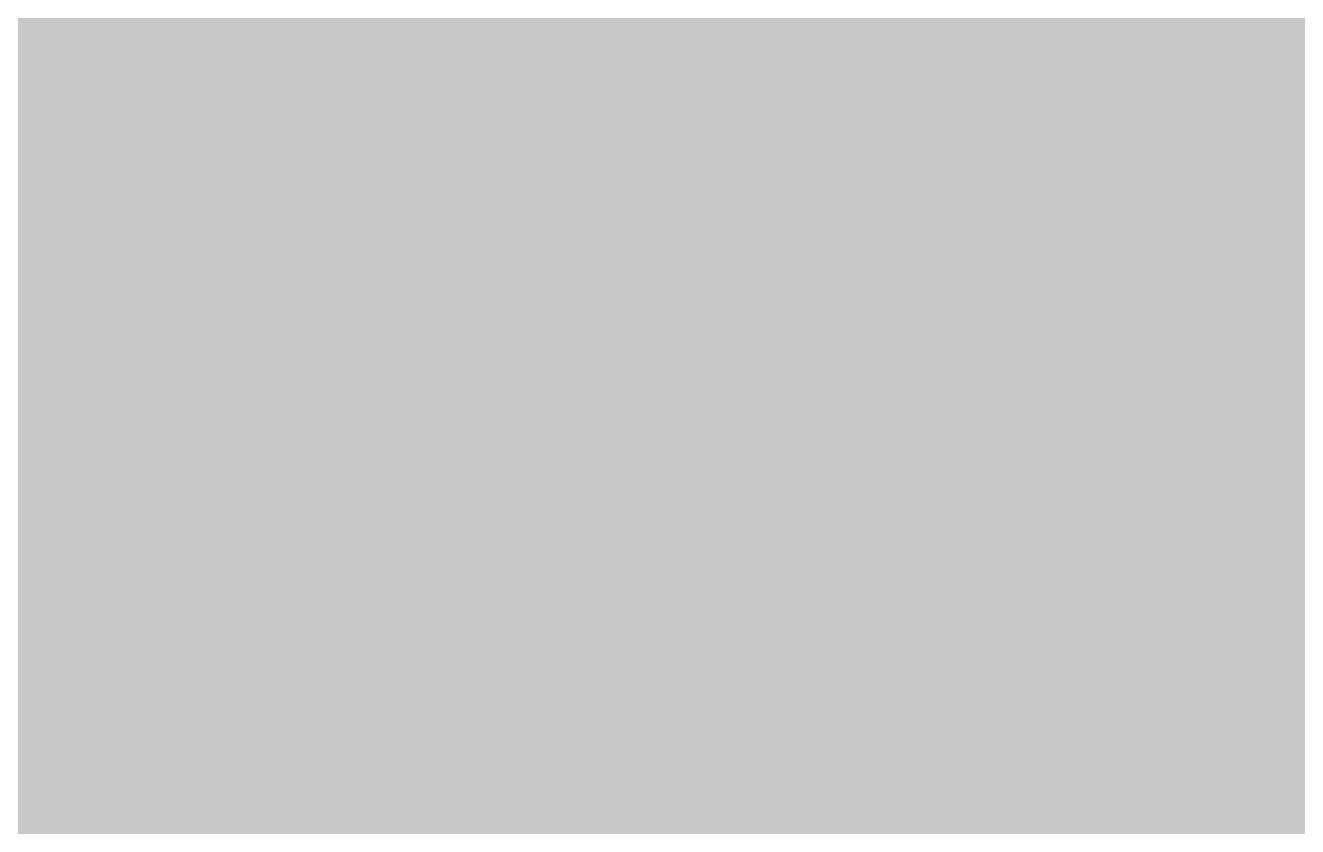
# Model space of a CAD drawing. Extents: x -5 to 208, y -5 to 206.
# Drawn here: x 129.22 to 140.82, y 178.92 to 186.22 of the extents above; entities that cross this region are included whole.
import ezdxf

# ---------------------------------------------------------------- set-up
doc = ezdxf.new("R2010")
doc.units = 0
doc.header["$MEASUREMENT"] = 0
doc.layers.get('0').update_dxf_attribs({"linetype": 'CONTINUOUS'})
for name, color, linetype in [('22-301-0_BOT', 7, 'CONTINUOUS'), ('22-301-0_DRD', 7, 'CONTINUOUS'), ('22-301-0_IN1', 1, 'CONTINUOUS'), ('22-301-0_IN2', 4, 'CONTINUOUS'), ('22-301-0_SMT', 5, 'CONTINUOUS'), ('22-301-0_SST', 10, 'CONTINUOUS'), ('22-301-0_TOP', 14, 'CONTINUOUS'), ('THRUHOLE_TAP', 11, 'CONTINUOUS')]:
    doc.layers.add(name, color=color, linetype=linetype)

# ---------------------------------------------------------------- blocks, each defined once
blk = doc.blocks.new('ROUND_66')
at = {"const_width": 0.35052}
blk.add_lwpolyline([(-0.17526, 0, 1), (0.17526, 0, 1)], format="xyb", close=True, dxfattribs=at)
blk = doc.blocks.new('ROUND_69')
at = {"const_width": 0.35052}
blk.add_lwpolyline([(-0.17526, 0, 1), (0.17526, 0, 1)], format="xyb", close=True, dxfattribs=at)
blk = doc.blocks.new('RECTANGLE_6')
blk.add_solid([(0.4826, 0.4064), (0.4826, -0.4064), (-0.4826, 0.4064), (-0.4826, -0.4064)])
blk = doc.blocks.new('OBLONG_49')
at = {"const_width": 0.65024}
blk.add_lwpolyline([(0, 0.50038), (0, -0.50038)], dxfattribs=at)
at = {"const_width": 0.32512}
for points in [[(-0.16256, 0.50038, 1), (0.16256, 0.50038, 1)], [(-0.16256, -0.50038, 1), (0.16256, -0.50038, 1)]]:
    blk.add_lwpolyline(points, format="xyb", close=True, dxfattribs=at)
blk = doc.blocks.new('ROUND_74')
at = {"const_width": 0.10033}
blk.add_lwpolyline([(-0.050164, 0, 1), (0.050164, 0, 1)], format="xyb", close=True, dxfattribs=at)

msp = doc.modelspace()

# ---------------------------------------------------------------- linework, layer by layer
at = {"layer": '22-301-0_BOT', "const_width": 0.254}
for points in [[(129.3114, 203.073), (129.3114, 166.37)], [(129.54, 203.073), (129.54, 168.0083)], [(129.7686, 203.073), (129.7686, 168.31056)], [(129.9972, 203.073), (129.9972, 168.42232)], [(130.2258, 203.073), (130.2258, 168.44518)], [(130.4544, 203.073), (130.4544, 168.38676)], [(130.683, 203.073), (130.683, 168.21912)], [(130.9116, 203.073), (130.9116, 166.37)], [(131.1402, 203.073), (131.1402, 166.37)], [(131.3688, 203.073), (131.3688, 166.37)], [(131.5974, 200.33234), (131.5974, 166.37)], [(131.826, 200.0758), (131.826, 166.37)], [(133.1976, 200.05294), (133.1976, 166.37)], [(132.0546, 199.93102), (132.0546, 166.37)], [(132.2832, 199.85228), (132.2832, 166.37)], [(132.7404, 199.8472), (132.7404, 166.37)], [(132.969, 199.91832), (132.969, 166.37)], [(132.5118, 199.82688), (132.5118, 166.37)], [(133.4262, 190.11138), (133.4262, 166.37)], [(133.6548, 189.90564), (133.6548, 166.37)], [(133.8834, 189.8269), (133.8834, 166.37)], [(134.112, 189.83198), (134.112, 166.37)], [(134.3406, 189.8523), (134.3406, 166.37)], [(134.5692, 189.8523), (134.5692, 166.37)], [(134.7978, 189.8523), (134.7978, 166.37)], [(135.0264, 189.8523), (135.0264, 166.37)], [(135.255, 189.8523), (135.255, 166.37)], [(135.4836, 189.8523), (135.4836, 166.37)], [(135.7122, 189.8523), (135.7122, 166.37)], [(135.9408, 189.8523), (135.9408, 166.37)], [(136.1694, 189.8523), (136.1694, 166.37)], [(136.398, 189.8523), (136.398, 166.37)], [(136.6266, 189.8523), (136.6266, 166.37)], [(136.8552, 189.8523), (136.8552, 166.37)], [(137.0838, 189.8523), (137.0838, 166.37)], [(137.3124, 189.8523), (137.3124, 166.37)], [(137.541, 189.8523), (137.541, 166.37)], [(137.7696, 189.8523), (137.7696, 166.37)], [(137.9982, 189.8523), (137.9982, 166.37)], [(138.2268, 189.8523), (138.2268, 166.37)], [(138.4554, 189.8523), (138.4554, 166.37)], [(138.684, 189.8523), (138.684, 166.37)], [(138.9126, 189.8523), (138.9126, 166.37)], [(139.1412, 189.8523), (139.1412, 166.37)], [(139.3698, 189.8523), (139.3698, 166.37)], [(139.5984, 189.8523), (139.5984, 166.37)], [(139.827, 189.8523), (139.827, 166.37)], [(140.0556, 189.8523), (140.0556, 166.37)], [(140.2842, 189.8523), (140.2842, 166.37)], [(140.5128, 189.8523), (140.5128, 168.62298)], [(140.7414, 189.8523), (140.7414, 168.85412)], [(151.24176, 186.2582), (67.818, 186.2582)], [(151.10714, 186.0296), (100.80752, 186.0296)], [(151.02078, 185.801), (100.97008, 185.801)], [(150.9776, 185.5724), (101.02596, 185.5724)], [(150.97252, 185.3438), (101.00056, 185.3438)], [(151.003, 185.1152), (100.88626, 185.1152)], [(151.07158, 184.8866), (100.56622, 184.8866)], [(151.18842, 184.658), (78.2574, 184.658)], [(151.36876, 184.4294), (78.0288, 184.4294)], [(151.65324, 184.2008), (77.7494, 184.2008)], [(202.057, 183.9722), (67.818, 183.9722)], [(202.057, 183.7436), (67.818, 183.7436)], [(202.057, 183.515), (67.818, 183.515)], [(202.057, 183.2864), (67.818, 183.2864)], [(202.057, 183.0578), (67.818, 183.0578)], [(202.057, 182.8292), (67.818, 182.8292)], [(202.057, 182.6006), (67.818, 182.6006)], [(202.057, 182.372), (67.818, 182.372)], [(185.63336, 182.1434), (67.818, 182.1434)], [(185.44794, 181.9148), (67.818, 181.9148)], [(185.37936, 181.6862), (67.818, 181.6862)], [(185.39206, 181.4576), (67.818, 181.4576)], [(185.49112, 181.229), (67.818, 181.229)], [(185.75274, 181.0004), (81.82102, 181.0004)], [(186.2455, 180.7718), (92.6846, 180.7718)], [(186.4741, 180.5432), (118.83898, 180.5432)], [(186.7027, 180.3146), (119.07012, 180.3146)], [(186.9313, 180.086), (119.15902, 180.086)], [(187.1599, 179.8574), (119.16156, 179.8574)], [(187.3885, 179.6288), (119.08536, 179.6288)], [(187.5028, 179.4002), (118.9482, 179.4002)], [(187.5028, 179.1716), (118.9482, 179.1716)], [(148.13788, 178.943), (118.9482, 178.943)]]:
    msp.add_lwpolyline(points, dxfattribs=at)
at = {"layer": '22-301-0_DRD', "const_width": 0.254}
for points in [[(135.001, 182.88), (134.62, 182.499)], [(135.001, 182.88), (134.62, 182.499)], [(135.509, 182.88), (135.001, 182.88)], [(135.509, 182.88), (135.001, 182.88)], [(135.89, 182.499), (135.509, 182.88)], [(135.89, 182.499), (135.509, 182.88)], [(134.62, 182.499), (134.62, 181.991)], [(134.62, 182.499), (134.62, 181.991)], [(135.89, 181.991), (135.89, 182.499)], [(135.89, 181.991), (135.89, 182.499)], [(134.62, 181.991), (135.001, 181.61)], [(134.62, 181.991), (135.001, 181.61)], [(135.509, 181.61), (135.89, 181.991)], [(135.509, 181.61), (135.89, 181.991)], [(135.001, 181.61), (135.509, 181.61)], [(135.001, 181.61), (135.509, 181.61)], [(138.811, 181.229), (138.43, 180.848)], [(138.811, 181.229), (138.43, 180.848)], [(139.319, 181.229), (138.811, 181.229)], [(139.319, 181.229), (138.811, 181.229)], [(139.7, 180.848), (139.319, 181.229)], [(139.7, 180.848), (139.319, 181.229)], [(138.43, 180.848), (138.43, 180.34)], [(138.43, 180.848), (138.43, 180.34)], [(139.7, 180.34), (139.7, 180.848)], [(139.7, 180.34), (139.7, 180.848)], [(138.43, 180.34), (138.811, 179.959)], [(138.43, 180.34), (138.811, 179.959)], [(139.319, 179.959), (139.7, 180.34)], [(139.319, 179.959), (139.7, 180.34)], [(138.811, 179.959), (139.319, 179.959)], [(138.811, 179.959), (139.319, 179.959)]]:
    msp.add_lwpolyline(points, dxfattribs=at)
at = {"layer": '22-301-0_IN1', "const_width": 0.254}
for points in [[(129.1336, 203.327), (129.1336, 167.259)], [(129.3622, 203.327), (129.3622, 167.259)], [(129.5908, 203.327), (129.5908, 168.11498)], [(129.8194, 203.327), (129.8194, 168.34612)], [(130.048, 203.327), (130.048, 168.43502)], [(130.2766, 203.327), (130.2766, 168.43756)], [(130.5052, 203.327), (130.5052, 168.36136)], [(130.7338, 203.327), (130.7338, 168.15308)], [(130.9624, 203.327), (130.9624, 167.259)], [(131.191, 203.327), (131.191, 167.259)], [(131.4196, 203.327), (131.4196, 167.259)], [(135.5344, 200.44156), (135.5344, 167.259)], [(137.5918, 200.33742), (137.5918, 167.259)], [(131.6482, 200.25868), (131.6482, 167.259)], [(137.3632, 200.21042), (137.3632, 167.259)], [(139.4206, 200.28662), (139.4206, 167.259)], [(139.6492, 200.25614), (139.6492, 167.259)], [(133.2484, 200.09612), (133.2484, 167.259)], [(135.3058, 200.14946), (135.3058, 167.259)], [(135.763, 200.13168), (135.763, 167.259)], [(137.8204, 200.07834), (137.8204, 167.259)], [(131.8768, 200.03516), (131.8768, 167.259)], [(135.0772, 199.9742), (135.0772, 167.259)], [(135.9916, 199.96404), (135.9916, 167.259)], [(137.1346, 200.00976), (137.1346, 167.259)], [(139.192, 200.0504), (139.192, 167.259)], [(139.8778, 200.03516), (139.8778, 167.259)], [(132.1054, 199.90816), (132.1054, 167.259)], [(132.334, 199.84212), (132.334, 167.259)], [(132.7912, 199.85736), (132.7912, 167.259)], [(133.0198, 199.94372), (133.0198, 167.259)], [(134.8486, 199.87514), (134.8486, 167.259)], [(136.2202, 199.86752), (136.2202, 167.259)], [(136.906, 199.89292), (136.906, 167.259)], [(138.049, 199.93356), (138.049, 167.259)], [(138.2776, 199.85228), (138.2776, 167.259)], [(138.7348, 199.84466), (138.7348, 167.259)], [(138.9634, 199.91578), (138.9634, 167.259)], [(140.1064, 199.90816), (140.1064, 167.259)], [(140.335, 199.84212), (140.335, 167.259)], [(140.7922, 199.8599), (140.7922, 168.88206)], [(132.5626, 199.82688), (132.5626, 167.259)], [(136.4488, 199.82942), (136.4488, 167.259)], [(136.6774, 199.83704), (136.6774, 167.259)], [(138.5062, 199.82688), (138.5062, 167.259)], [(140.5636, 199.82688), (140.5636, 168.69664)], [(134.62, 190.25616), (134.62, 167.259)], [(133.477, 190.04788), (133.477, 167.259)], [(133.7056, 189.88024), (133.7056, 167.259)], [(134.3914, 189.9539), (134.3914, 167.259)], [(133.9342, 189.82182), (133.9342, 167.259)], [(134.1628, 189.84214), (134.1628, 167.259)], [(151.2062, 186.2074), (100.4062, 186.2074)], [(151.08428, 185.9788), (100.85832, 185.9788)], [(151.00808, 185.7502), (100.9904, 185.7502)], [(150.97252, 185.5216), (101.02596, 185.5216)], [(150.97506, 185.293), (100.98278, 185.293)], [(151.0157, 185.0644), (100.84308, 185.0644)], [(151.09444, 184.8358), (67.691, 184.8358)], [(151.22398, 184.6072), (67.691, 184.6072)], [(151.41956, 184.3786), (67.691, 184.3786)], [(151.74214, 184.15), (67.691, 184.15)], [(199.644, 183.9214), (67.691, 183.9214)], [(199.644, 183.6928), (67.691, 183.6928)], [(199.644, 183.4642), (67.691, 183.4642)], [(199.644, 183.2356), (67.691, 183.2356)], [(199.644, 183.007), (67.691, 183.007)], [(199.644, 182.7784), (67.691, 182.7784)], [(199.644, 182.5498), (67.691, 182.5498)], [(199.644, 182.3212), (67.691, 182.3212)], [(185.57494, 182.0926), (67.691, 182.0926)], [(185.42508, 181.864), (67.691, 181.864)], [(185.37428, 181.6354), (67.691, 181.6354)], [(185.40476, 181.4068), (67.691, 181.4068)], [(185.52922, 181.1782), (67.691, 181.1782)], [(185.89244, 180.9496), (81.96072, 180.9496)], [(196.85508, 180.721), (82.22488, 180.721)], [(196.80428, 180.4924), (118.91264, 180.4924)], [(196.83476, 180.2638), (119.09806, 180.2638)], [(196.95922, 180.0352), (119.16664, 180.0352)], [(197.32244, 179.8066), (119.15394, 179.8066)], [(199.644, 179.578), (119.05488, 179.578)], [(199.644, 179.3494), (118.79072, 179.3494)], [(199.644, 179.1208), (107.73664, 179.1208)], [(148.08708, 178.8922), (107.66806, 178.8922)]]:
    msp.add_lwpolyline(points, dxfattribs=at)
at = {"layer": '22-301-0_IN2', "const_width": 0.254}
for points in [[(129.1336, 205.232), (129.1336, 179.6542)], [(129.3622, 205.232), (129.3622, 179.6542)], [(129.5908, 205.232), (129.5908, 179.6542)], [(129.8194, 205.232), (129.8194, 179.6542)], [(130.048, 205.232), (130.048, 179.6542)], [(130.2766, 205.232), (130.2766, 179.6542)], [(130.5052, 205.232), (130.5052, 179.6542)], [(130.7338, 205.232), (130.7338, 179.6542)], [(130.9624, 205.232), (130.9624, 179.6542)], [(131.191, 205.232), (131.191, 179.6542)], [(131.4196, 205.232), (131.4196, 179.6542)], [(135.5344, 200.44156), (135.5344, 179.6542)], [(137.5918, 200.33742), (137.5918, 179.6542)], [(131.6482, 200.25868), (131.6482, 179.6542)], [(137.3632, 200.21042), (137.3632, 179.6542)], [(139.4206, 200.28662), (139.4206, 179.6542)], [(139.6492, 200.25614), (139.6492, 179.6542)], [(133.2484, 200.09612), (133.2484, 179.6542)], [(135.3058, 200.14946), (135.3058, 179.6542)], [(135.763, 200.13168), (135.763, 179.6542)], [(137.8204, 200.07834), (137.8204, 179.6542)], [(131.8768, 200.03516), (131.8768, 179.6542)], [(135.0772, 199.9742), (135.0772, 179.6542)], [(135.9916, 199.96404), (135.9916, 179.6542)], [(137.1346, 200.00976), (137.1346, 179.6542)], [(139.192, 200.0504), (139.192, 179.6542)], [(139.8778, 200.03516), (139.8778, 179.6542)], [(132.1054, 199.90816), (132.1054, 179.6542)], [(132.334, 199.84212), (132.334, 179.6542)], [(132.7912, 199.85736), (132.7912, 179.6542)], [(133.0198, 199.94372), (133.0198, 179.6542)], [(134.8486, 199.87514), (134.8486, 179.6542)], [(136.2202, 199.86752), (136.2202, 179.6542)], [(136.906, 199.89292), (136.906, 179.6542)], [(138.049, 199.93356), (138.049, 179.6542)], [(138.2776, 199.85228), (138.2776, 179.6542)], [(138.7348, 199.84466), (138.7348, 179.6542)], [(138.9634, 199.91578), (138.9634, 179.6542)], [(140.1064, 199.90816), (140.1064, 179.6542)], [(140.335, 199.84212), (140.335, 179.6542)], [(140.7922, 199.8599), (140.7922, 179.6542)], [(132.5626, 199.82688), (132.5626, 179.6542)], [(136.4488, 199.82942), (136.4488, 179.6542)], [(136.6774, 199.83704), (136.6774, 179.6542)], [(138.5062, 199.82688), (138.5062, 179.6542)], [(140.5636, 199.82688), (140.5636, 179.6542)], [(134.62, 190.25616), (134.62, 179.6542)], [(133.477, 190.04788), (133.477, 179.6542)], [(133.7056, 189.88024), (133.7056, 179.6542)], [(134.3914, 189.9539), (134.3914, 179.6542)], [(133.9342, 189.82182), (133.9342, 179.6542)], [(134.1628, 189.84214), (134.1628, 179.6542)], [(151.15794, 186.1312), (100.66528, 186.1312)], [(151.0538, 185.9026), (100.9142, 185.9026)], [(150.99284, 185.674), (101.01072, 185.674)], [(150.96998, 185.4454), (101.02088, 185.4454)], [(150.98522, 185.2168), (100.94976, 185.2168)], [(151.03602, 184.9882), (100.75672, 184.9882)], [(151.13, 184.7596), (67.691, 184.7596)], [(151.27986, 184.531), (67.691, 184.531)], [(151.50846, 184.3024), (67.691, 184.3024)], [(151.9174, 184.0738), (67.691, 184.0738)], [(199.644, 183.8452), (67.691, 183.8452)], [(199.644, 183.6166), (67.691, 183.6166)], [(199.644, 183.388), (67.691, 183.388)], [(199.644, 183.1594), (67.691, 183.1594)], [(199.644, 182.9308), (67.691, 182.9308)], [(199.644, 182.7022), (67.691, 182.7022)], [(199.644, 182.4736), (67.691, 182.4736)], [(185.81116, 182.245), (67.691, 182.245)], [(185.5089, 182.0164), (67.691, 182.0164)], [(185.39714, 181.7878), (67.691, 181.7878)], [(185.37682, 181.5592), (67.691, 181.5592)], [(185.43524, 181.3306), (67.691, 181.3306)], [(185.60288, 181.102), (67.691, 181.102)], [(196.9389, 180.8734), (82.08264, 180.8734)], [(196.82714, 180.6448), (82.26806, 180.6448)], [(22.352, 180.467), (22.352, 180.34), (23.368, 179.324), (106.172, 179.324), (106.807, 179.959), (107.315, 179.959), (108.077, 179.197), (146.812, 179.197), (147.066, 179.451), (196.469, 179.451), (197.485, 180.467)], [(196.7865, 180.4162), (118.99392, 180.4162)], [(196.5579, 180.1876), (119.13108, 180.1876)], [(196.3293, 179.959), (119.17172, 179.959)], [(146.6977, 179.7304), (119.13108, 179.7304)], [(146.6215, 179.6542), (119.09806, 179.6542)]]:
    msp.add_lwpolyline(points, dxfattribs=at)
at = {"layer": '22-301-0_SST'}
for points, const_width in [([(129.43332, 193.22542), (130.33248, 193.22542), (130.33248, 185.13298), (129.43332, 185.13298)], 0.20066), ([(136.81456, 189.95644), (132.461, 189.95898), (130.8227, 189.95898), (130.8227, 185.96102), (137.9474, 185.9534), (138.4046, 186.4106), (138.4046, 189.611), (137.9728, 189.9666), (136.81456, 189.95644)], 0.1524), ([(135.4328, 189.9158), (135.4328, 185.9788)], 0.1524), ([(138.0998, 189.865), (138.2014, 189.7634), (138.176, 189.738), (138.176, 186.2328)], 0.1524), ([(138.2014, 189.738), (138.2014, 186.2582)], 0.1524), ([(138.3538, 186.4106), (138.176, 186.2328)], 0.1524), ([(136.0805, 182.6895), (136.0805, 185.6105), (134.4422, 185.6105), (134.4422, 182.6895), (136.0805, 182.6895)], 0.1524), ([(132.2324, 184.80278), (132.2324, 185.27776)], 0.1524), ([(131.2164, 185.04154), (132.2324, 185.04154)], 0.1524), ([(132.2324, 183.96458), (131.89204, 183.96458), (131.2164, 184.20334), (131.89204, 184.43956), (132.2324, 184.43956)], 0.1524), ([(132.06222, 183.12638), (132.2324, 183.18734), (132.2324, 183.54294), (132.06222, 183.60136), (131.89204, 183.60136), (131.7244, 183.54294), (131.7244, 183.18734), (131.55422, 183.12638), (131.38404, 183.12638), (131.2164, 183.18734), (131.2164, 183.54294), (131.38404, 183.60136)], 0.1524), ([(136.779, 180.34), (136.779, 183.388), (142.367, 183.388), (142.367, 179.578), (137.541, 179.578), (136.779, 180.34)], 0.1524), ([(131.2164, 182.40756), (131.2164, 182.64378)], 0.1524), ([(131.2164, 182.52694), (132.2324, 182.52694), (132.06222, 182.64378)], 0.1524), ([(131.7244, 181.62778), (131.7244, 181.98338), (131.89204, 182.04434), (132.06222, 182.04434), (132.2324, 181.98338), (132.2324, 181.62778), (132.06222, 181.56936), (131.89204, 181.56936), (131.2164, 181.80558)], 0.1524), ([(135.18642, 182.07228), (135.18642, 181.71668), (135.35406, 181.5973), (135.52424, 181.5973), (135.69442, 181.71668), (135.69442, 182.07228), (134.67842, 182.07228)], 0.1524), ([(135.18642, 181.7751), (134.67842, 181.5973)], 0.1524), ([(134.67842, 180.7591), (134.67842, 181.23408), (135.35406, 180.7591), (135.52424, 180.7591), (135.69442, 180.82006), (135.69442, 181.17566), (135.52424, 181.23408)], 0.1524), ([(134.84606, 180.39588), (134.67842, 180.33746), (134.67842, 179.98186), (134.84606, 179.9209), (135.18642, 179.9209), (135.35406, 180.04028), (135.35406, 180.39588), (135.69442, 180.39588), (135.69442, 179.9209)], 0.1524), ([(136.93394, 179.48402), (136.93394, 179.07254)], 0.1524), ([(137.02792, 179.44592), (136.78154, 179.44592)], 0.1524), ([(136.79678, 179.45608), (136.79678, 179.09794)], 0.1524), ([(137.0711, 179.4002), (137.0711, 179.15382)], 0.1524), ([(137.1092, 179.30876), (136.69772, 179.30876)], 0.1524), ([(137.0838, 179.1716), (136.72566, 179.1716)], 0.1524)]:
    msp.add_lwpolyline(points, dxfattribs=dict(at, const_width=const_width))
at = {"layer": '22-301-0_SST', "const_width": 0.1524}
for points in [[(136.90346, 179.48656, 0.4142136), (136.69518, 179.27828)], [(137.11174, 179.27828, 0.4142136), (136.90346, 179.48656)], [(136.69518, 179.27828, 0.4142136), (136.90346, 179.07)], [(136.90346, 179.07, 0.4142136), (137.11174, 179.27828)]]:
    msp.add_lwpolyline(points, format="xyb", dxfattribs=at)
at = {"layer": '22-301-0_TOP'}
for points, const_width in [([(130.7846, 203.9112), (130.7846, 181.91226)], 0.254), ([(130.556, 203.6826), (130.556, 182.14086)], 0.254), ([(130.3274, 203.454), (130.3274, 182.36946)], 0.254), ([(130.0988, 203.2254), (130.0988, 182.59806)], 0.254), ([(129.8702, 202.9968), (129.8702, 182.82666)], 0.254), ([(134.8994, 190.1444), (134.8994, 185.7756)], 0.254), ([(135.128, 190.1444), (135.128, 185.7756)], 0.254), ([(134.6708, 189.98438), (134.6708, 185.7756)], 0.254), ([(130.8227, 189.8396), (130.8227, 186.0804)], 0.254), ([(134.4422, 189.77356), (134.4422, 185.7756)], 0.254), ([(135.2423, 189.8396), (135.2423, 186.0804)], 0.254), ([(133.985, 189.64148), (133.985, 181.5465)], 0.254), ([(133.9977, 189.64148), (133.9977, 186.0804)], 0.254), ([(134.2136, 189.67196), (134.2136, 181.5465)], 0.254), ([(136.8298, 187.96), (139.065, 185.7248), (139.065, 184.531)], 0.635), ([(142.5702, 187.96), (140.335, 185.7248), (140.335, 184.531)], 0.635), ([(132.4102, 186.0804), (132.4102, 187.96)], 0.254), ([(129.6924, 187.18784), (129.6924, 183.87314)], 0.254), ([(130.8227, 186.309), (129.6924, 186.309)], 0.254), ([(135.2423, 186.309), (133.9977, 186.309)], 0.254), ([(137.541, 186.0804), (129.6924, 186.0804)], 0.254), ([(133.9977, 186.0804), (130.8227, 186.0804)], 0.254), ([(131.0132, 186.0804), (131.0132, 181.68366)], 0.254), ([(131.2418, 186.0804), (131.2418, 181.5465)], 0.254), ([(131.4704, 186.0804), (131.4704, 181.5465)], 0.254), ([(131.699, 186.0804), (131.699, 181.5465)], 0.254), ([(131.9276, 186.0804), (131.9276, 181.5465)], 0.254), ([(132.1562, 186.0804), (132.1562, 181.5465)], 0.254), ([(132.3848, 186.0804), (132.3848, 181.5465)], 0.254), ([(132.6134, 186.0804), (132.6134, 181.5465)], 0.254), ([(132.842, 186.0804), (132.842, 181.5465)], 0.254), ([(133.0706, 186.0804), (133.0706, 181.5465)], 0.254), ([(133.2992, 186.0804), (133.2992, 181.5465)], 0.254), ([(133.5278, 186.0804), (133.5278, 181.5465)], 0.254), ([(133.7564, 186.0804), (133.7564, 181.5465)], 0.254), ([(137.541, 186.0804), (135.2423, 186.0804)], 0.254), ([(135.3566, 186.0804), (135.3566, 185.7756)], 0.254), ([(135.5852, 186.0804), (135.5852, 185.7756)], 0.254), ([(135.8138, 186.0804), (135.8138, 185.7756)], 0.254), ([(136.0424, 186.0804), (136.0424, 185.7756)], 0.254), ([(136.271, 186.0804), (136.271, 185.6867)], 0.254), ([(136.4996, 186.0804), (136.4996, 185.6867)], 0.254), ([(136.7282, 186.0804), (136.7282, 185.6867)], 0.254), ([(136.9568, 186.0804), (136.9568, 185.6867)], 0.254), ([(137.1854, 186.0804), (137.1854, 185.6867)], 0.254), ([(137.414, 186.0804), (137.414, 185.77052)], 0.254), ([(137.541, 186.0804), (137.75944, 185.8645)], 0.254), ([(137.6426, 185.9788), (137.6426, 185.84926)], 0.254), ([(137.65022, 185.8518), (129.6924, 185.8518)], 0.254), ([(158.115, 185.52922), (158.00578, 185.42), (152.4, 185.42), (152.4, 185.166), (150.368, 183.134), (139.192, 183.134), (136.779, 180.721), (130.81, 180.721), (127.635, 183.896), (127.635, 185.52922)], 0.635), ([(136.2456, 185.7756), (134.2644, 185.7756)], 0.254), ([(134.2644, 185.7756), (134.2644, 184.3532)], 0.254), ([(136.2456, 185.7756), (136.2456, 185.6867)], 0.254), ([(134.2644, 185.6232), (129.6924, 185.6232)], 0.254), ([(137.27938, 185.6867), (136.2456, 185.6867)], 0.254), ([(134.2644, 185.3946), (129.6924, 185.3946)], 0.254), ([(134.2644, 185.166), (129.6924, 185.166)], 0.254), ([(135.255, 184.8612), (137.4648, 184.8612), (137.795, 184.531)], 0.635), ([(134.2644, 184.9374), (129.6924, 184.9374)], 0.254), ([(134.2644, 184.7088), (129.6924, 184.7088)], 0.254), ([(134.2644, 184.4802), (129.6924, 184.4802)], 0.254), ([(134.2644, 184.3532), (134.2644, 183.9468)], 0.254), ([(134.2644, 184.2516), (129.6924, 184.2516)], 0.254), ([(134.2644, 184.023), (129.6924, 184.023)], 0.254), ([(136.96188, 184.0357), (136.2456, 184.0357)], 0.254), ([(136.2456, 184.0357), (136.2456, 183.9468)], 0.254), ([(136.96188, 184.023), (136.2456, 184.023)], 0.254), ([(136.271, 184.0357), (136.271, 181.5465)], 0.254), ([(136.4996, 184.0357), (136.4996, 181.60746)], 0.254), ([(136.7282, 184.0357), (136.7282, 181.83606)], 0.254), ([(136.9568, 184.0357), (136.9568, 182.06466)], 0.254), ([(128.82626, 183.87314), (131.15036, 181.5465)], 0.254), ([(129.6924, 183.87314), (128.82626, 183.87314)], 0.254), ([(129.1844, 183.87314), (129.1844, 183.51246)], 0.254), ([(129.413, 183.87314), (129.413, 183.28386)], 0.254), ([(129.6416, 183.87314), (129.6416, 183.05526)], 0.254), ([(134.2644, 183.9468), (134.2644, 182.5244)], 0.254), ([(136.2456, 183.9468), (136.2456, 182.5244)], 0.254), ([(134.2644, 183.7944), (128.90246, 183.7944)], 0.254), ([(136.99744, 183.7944), (136.2456, 183.7944)], 0.254), ([(135.255, 183.4388), (135.255, 182.245)], 0.635), ([(135.255, 182.245), (135.255, 183.4388)], 0.635), ([(134.2644, 183.5658), (129.13106, 183.5658)], 0.254), ([(137.10412, 183.5658), (136.2456, 183.5658)], 0.254), ([(134.2644, 183.4388), (135.255, 183.4388)], 0.254), ([(135.255, 182.5244), (135.255, 183.4388)], 0.254), ([(136.2456, 183.4388), (135.255, 183.4388)], 0.254), ([(137.1854, 183.46166), (137.1854, 182.29326)], 0.254), ([(127.05842, 183.30418), (130.21818, 180.14442)], 0.254), ([(134.2644, 183.3372), (129.35966, 183.3372)], 0.254), ([(137.33272, 183.3372), (136.2456, 183.3372)], 0.254), ([(138.18616, 183.29402), (136.4361, 181.5465)], 0.254), ([(137.414, 183.28894), (137.414, 182.52186)], 0.254), ([(138.0998, 183.25592), (138.0998, 183.20766)], 0.254), ([(137.6426, 183.2102), (137.6426, 182.75046)], 0.254), ([(137.8712, 183.20004), (137.8712, 182.97906)], 0.254), ([(134.2644, 183.1086), (129.58826, 183.1086)], 0.254), ([(137.9982, 183.1086), (136.2456, 183.1086)], 0.254), ([(134.2644, 182.88), (129.81686, 182.88)], 0.254), ([(137.7696, 182.88), (136.2456, 182.88)], 0.254), ([(134.2644, 182.6514), (130.04546, 182.6514)], 0.254), ([(137.541, 182.6514), (136.2456, 182.6514)], 0.254), ([(136.2456, 182.5244), (134.2644, 182.5244)], 0.254), ([(134.4422, 182.5244), (134.4422, 181.5465)], 0.254), ([(134.6708, 182.5244), (134.6708, 181.5465)], 0.254), ([(134.8994, 182.5244), (134.8994, 181.5465)], 0.254), ([(135.128, 182.5244), (135.128, 181.5465)], 0.254), ([(135.3566, 182.5244), (135.3566, 181.5465)], 0.254), ([(135.5852, 182.5244), (135.5852, 181.5465)], 0.254), ([(135.8138, 182.5244), (135.8138, 181.5465)], 0.254), ([(136.0424, 182.5244), (136.0424, 181.5465)], 0.254), ([(137.3124, 182.4228), (130.27406, 182.4228)], 0.254), ([(140.335, 178.435), (140.335, 180.086), (142.494, 182.245), (159.639, 182.245), (161.671, 180.213), (169.799, 180.213), (170.815, 179.197), (170.815, 178.435)], 0.635), ([(139.53236, 182.3085), (137.37082, 180.14442)], 0.254), ([(139.4714, 182.245), (139.4714, 179.66182)], 0.254), ([(141.3891, 182.3085), (139.53236, 182.3085)], 0.254), ([(139.7, 182.3085), (139.7, 180.61178)], 0.254), ([(141.3891, 182.3085), (139.75842, 180.67782)], 0.254), ([(139.9286, 182.3085), (139.9286, 180.84546)], 0.254), ([(140.1572, 182.3085), (140.1572, 181.07406)], 0.254), ([(140.3858, 182.3085), (140.3858, 181.30266)], 0.254), ([(140.6144, 182.3085), (140.6144, 181.53126)], 0.254), ([(140.843, 182.3085), (140.843, 181.75986)], 0.254), ([(137.0838, 182.1942), (130.50266, 182.1942)], 0.254), ([(141.2748, 182.1942), (139.41806, 182.1942)], 0.254), ([(139.2428, 182.0164), (139.2428, 179.74818)], 0.254), ([(136.8552, 181.9656), (130.73126, 181.9656)], 0.254), ([(141.0462, 181.9656), (139.18946, 181.9656)], 0.254), ([(139.0142, 181.7878), (139.0142, 179.76596)], 0.254), ([(136.6266, 181.737), (130.95986, 181.737)], 0.254), ([(140.8176, 181.737), (138.96086, 181.737)], 0.254), ([(136.4361, 181.5465), (131.15036, 181.5465)], 0.254), ([(138.7856, 181.5592), (138.7856, 179.72024)], 0.254), ([(140.589, 181.5084), (138.73226, 181.5084)], 0.254), ([(138.557, 181.3306), (138.557, 179.59578)], 0.254), ([(129.1844, 181.1782), (129.1844, 179.07)], 0.254), ([(140.3604, 181.2798), (138.50366, 181.2798)], 0.254), ([(129.3114, 181.0512), (96.4692, 181.0512)], 0.254), ([(140.1318, 181.0512), (138.27506, 181.0512)], 0.254), ([(138.3284, 181.102), (138.3284, 179.57546)], 0.254), ([(129.413, 180.9496), (129.413, 179.07)], 0.254), ([(129.54, 180.8226), (96.2406, 180.8226)], 0.254), ([(139.9032, 180.8226), (138.04646, 180.8226)], 0.254), ([(138.0998, 180.8734), (138.0998, 179.71008)], 0.254), ([(129.6416, 180.721), (129.6416, 179.07)], 0.254), ([(139.065, 178.435), (139.065, 180.594)], 0.635), ([(139.065, 180.594), (139.065, 178.435)], 0.635), ([(129.7686, 180.594), (119.06758, 180.594)], 0.254), ([(139.68476, 180.594), (137.81786, 180.594)], 0.254), ([(137.8712, 180.6448), (137.8712, 179.76342)], 0.254), ([(129.8702, 180.4924), (129.8702, 179.07)], 0.254), ([(129.9972, 180.3654), (119.24538, 180.3654)], 0.254), ([(139.55776, 180.3654), (137.58926, 180.3654)], 0.254), ([(137.6426, 180.4162), (137.6426, 179.75326)], 0.254), ([(130.0988, 180.2638), (130.0988, 179.07)], 0.254), ([(130.2258, 180.1368), (119.3292, 180.1368)], 0.254), ([(139.5095, 180.1368), (137.36066, 180.1368)], 0.254), ([(137.414, 180.1876), (137.414, 179.67452)], 0.254), ([(130.3274, 180.05044), (130.3274, 179.07)], 0.254), ([(139.5095, 180.086), (139.5095, 179.63896)], 0.254), ([(130.66522, 179.9082), (119.43842, 179.9082)], 0.254), ([(130.556, 179.93614), (130.556, 179.07)], 0.254), ([(130.7846, 179.8955), (130.7846, 179.07)], 0.254), ([(136.779, 179.8955), (130.81, 179.8955)], 0.254), ([(131.0132, 179.8955), (131.0132, 179.07)], 0.254), ([(131.2418, 179.8955), (131.2418, 179.07)], 0.254), ([(131.4704, 179.8955), (131.4704, 179.07)], 0.254), ([(131.699, 179.8955), (131.699, 179.07)], 0.254), ([(131.9276, 179.8955), (131.9276, 179.07)], 0.254), ([(132.1562, 179.8955), (132.1562, 179.07)], 0.254), ([(132.3848, 179.8955), (132.3848, 179.07)], 0.254), ([(132.6134, 179.8955), (132.6134, 179.07)], 0.254), ([(132.842, 179.8955), (132.842, 179.07)], 0.254), ([(133.0706, 179.8955), (133.0706, 179.07)], 0.254), ([(133.2992, 179.8955), (133.2992, 179.07)], 0.254), ([(133.5278, 179.8955), (133.5278, 179.07)], 0.254), ([(133.7564, 179.8955), (133.7564, 179.07)], 0.254), ([(133.985, 179.8955), (133.985, 179.07)], 0.254), ([(134.2136, 179.8955), (134.2136, 179.07)], 0.254), ([(134.4422, 179.8955), (134.4422, 179.07)], 0.254), ([(134.6708, 179.8955), (134.6708, 179.07)], 0.254), ([(134.8994, 179.8955), (134.8994, 179.07)], 0.254), ([(135.128, 179.8955), (135.128, 179.07)], 0.254), ([(135.3566, 179.8955), (135.3566, 179.07)], 0.254), ([(135.5852, 179.8955), (135.5852, 179.07)], 0.254), ([(135.8138, 179.8955), (135.8138, 179.07)], 0.254), ([(136.0424, 179.8955), (136.0424, 179.07)], 0.254), ([(136.271, 179.8955), (136.271, 179.07)], 0.254), ([(136.4996, 179.8955), (136.4996, 179.07)], 0.254), ([(136.7282, 179.8955), (136.7282, 179.07)], 0.254), ([(139.5095, 179.9082), (136.92378, 179.9082)], 0.254), ([(136.9568, 179.91328), (136.9568, 179.07)], 0.254), ([(137.1854, 180.00218), (137.1854, 179.5018)], 0.254), ([(137.41908, 179.6796), (119.66702, 179.6796)], 0.254), ([(138.68908, 179.6796), (138.16838, 179.6796)], 0.254), ([(139.065, 179.7685), (139.065, 178.435)], 0.254), ([(139.5095, 179.6796), (139.43838, 179.6796)], 0.254), ([(137.13968, 179.451), (119.89562, 179.451)], 0.254), ([(137.01268, 179.2224), (120.12422, 179.2224)], 0.254), ([(136.97204, 179.07), (120.27662, 179.07)], 0.254)]:
    msp.add_lwpolyline(points, dxfattribs=dict(at, const_width=const_width))
at = {"layer": '22-301-0_TOP', "const_width": 0.254}
for points in [[(137.75944, 185.8645, 0.1572772), (137.27936, 185.68672)], [(136.96188, 184.03062, 0.4142136), (137.795, 183.1975)], [(137.795, 183.1975, 0.1226503), (138.18574, 183.29481)], [(139.7508, 180.6702, 0.1989124), (139.50882, 180.086)], [(130.2258, 180.1368, 0.1989124), (130.81, 179.89482)], [(136.779, 179.8955, 0.1989119), (137.36272, 180.13728)], [(136.779, 179.8955, 0.1989119), (137.36272, 180.13728)], [(137.795, 179.7685, 0.3674828), (136.97204, 179.07)], [(138.43, 179.47386, 0.2203311), (137.795, 179.76796)], [(139.065, 179.7685, 0.2203318), (138.42958, 179.47421)], [(139.5095, 179.63896, 0.1418022), (139.065, 179.76761)]]:
    msp.add_lwpolyline(points, format="xyb", dxfattribs=at)

# ---------------------------------------------------------------- block references
at = {"layer": '22-301-0_BOT'}
for p in [(135.255, 182.245), (139.065, 180.594)]:
    msp.add_blockref('ROUND_66', p, dxfattribs=at)
at = {"layer": '22-301-0_IN1'}
for p in [(135.255, 182.245), (139.065, 180.594)]:
    msp.add_blockref('ROUND_66', p, dxfattribs=at)
at = {"layer": '22-301-0_IN2'}
for p in [(135.255, 182.245), (139.065, 180.594)]:
    msp.add_blockref('ROUND_69', p, dxfattribs=at)
at = {"layer": '22-301-0_SMT'}
for name, p in [('OBLONG_49', (137.795, 184.531)), ('OBLONG_49', (139.065, 184.531)), ('OBLONG_49', (140.335, 184.531)), ('RECTANGLE_6', (135.255, 184.8612)), ('RECTANGLE_6', (135.255, 183.4388)), ('OBLONG_49', (137.795, 178.435)), ('OBLONG_49', (139.065, 178.435)), ('OBLONG_49', (140.335, 178.435))]:
    msp.add_blockref(name, p, dxfattribs=at)
at = {"layer": '22-301-0_TOP'}
for name, p in [('OBLONG_49', (137.795, 184.531)), ('OBLONG_49', (139.065, 184.531)), ('OBLONG_49', (140.335, 184.531)), ('RECTANGLE_6', (135.255, 184.8612)), ('RECTANGLE_6', (135.255, 183.4388)), ('ROUND_66', (135.255, 182.245)), ('ROUND_66', (139.065, 180.594)), ('OBLONG_49', (137.795, 178.435)), ('OBLONG_49', (139.065, 178.435)), ('OBLONG_49', (140.335, 178.435))]:
    msp.add_blockref(name, p, dxfattribs=at)
at = {"layer": 'THRUHOLE_TAP'}
for p in [(135.255, 182.245), (139.065, 180.594)]:
    msp.add_blockref('ROUND_74', p, dxfattribs=at)

doc.saveas('drawing.dxf')
